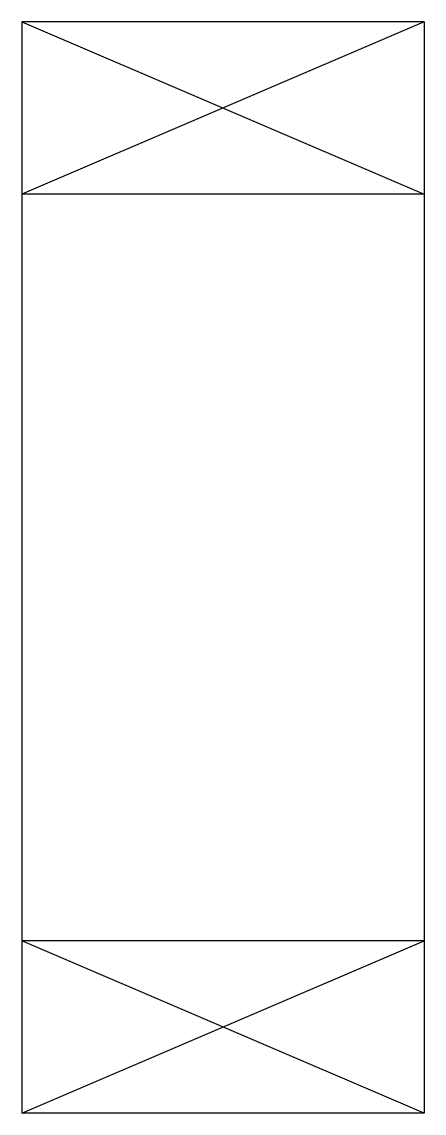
# Model space of a CAD drawing. Extents: x -1.75 to 1.75, y -9.5 to 0.
import ezdxf

# ---------------------------------------------------------------- set-up
doc = ezdxf.new("R2010")
doc.units = 0
doc.header["$MEASUREMENT"] = 0

msp = doc.modelspace()

# ---------------------------------------------------------------- linework, layer by layer
at = {"color": 0}
for p, q in [((1.75, 0), (-1.75, 0)), ((-1.75, 0), (-1.75, -1.5)), ((1.75, 0), (1.75, -1.5)), ((1.75, -1.5), (-1.75, -1.5)), ((1.75, -8), (-1.75, -8)), ((-1.75, -8), (-1.75, -9.5)), ((1.75, -8), (1.75, -9.5)), ((1.75, -9.5), (-1.75, -9.5))]:
    msp.add_line(p, q, dxfattribs=at)
for p, q in [((1.75, 0), (-1.75, -1.5)), ((-1.75, 0), (1.75, -1.5)), ((-1.75, -1.5), (-1.75, -8)), ((1.75, -1.5), (1.75, -8)), ((1.75, -9.5), (-1.75, -8)), ((-1.75, -9.5), (1.75, -8))]:
    msp.add_line(p, q)

doc.saveas('drawing.dxf')
